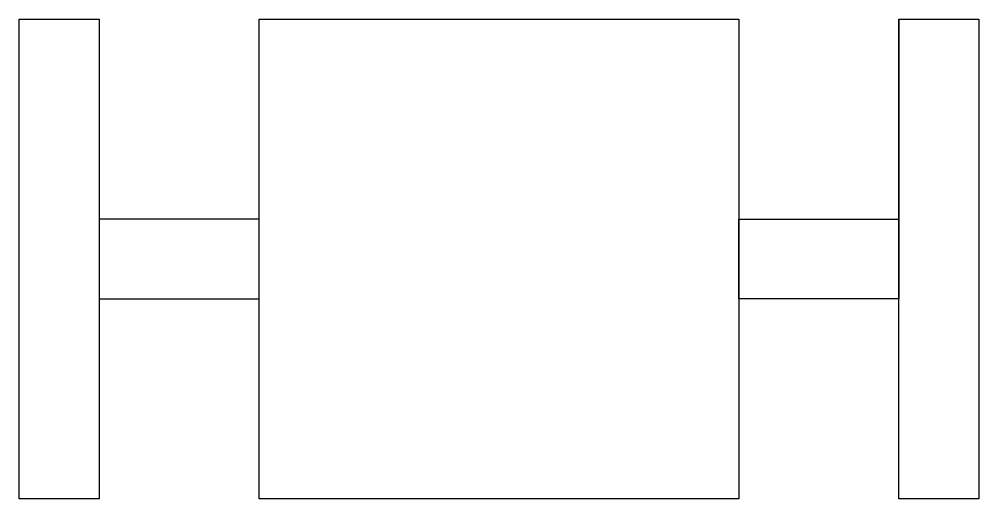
# Model space of a CAD drawing. Header units: millimetres. Extents: x 276 to 396, y 200 to 260.
import ezdxf

# ---------------------------------------------------------------- set-up
doc = ezdxf.new("R2010")
doc.units = ezdxf.units.MM

msp = doc.modelspace()

# ---------------------------------------------------------------- linework, layer by layer
for p, q in [((285.63, 260.49, 20), (285.63, 235.49, 20)), ((385.63, 260.49, 20), (385.63, 235.49, 20))]:
    msp.add_line(p, q)
for points in [[(275.63, 260.49), (285.63, 260.49), (285.63, 200.49), (275.63, 200.49)], [(385.63, 260.49), (395.63, 260.49), (395.63, 200.49), (385.63, 200.49)]]:
    msp.add_lwpolyline(points, close=True)
at = {"elevation": 20}
for points in [[(305.63, 260.49), (365.63, 260.49), (365.63, 200.49), (305.63, 200.49)], [(285.63, 235.49), (285.63, 225.49), (305.63, 225.49), (305.63, 235.49)], [(385.63, 235.49), (385.63, 225.49), (365.63, 225.49), (365.63, 235.49)]]:
    msp.add_lwpolyline(points, close=True, dxfattribs=at)

doc.saveas('drawing.dxf')
